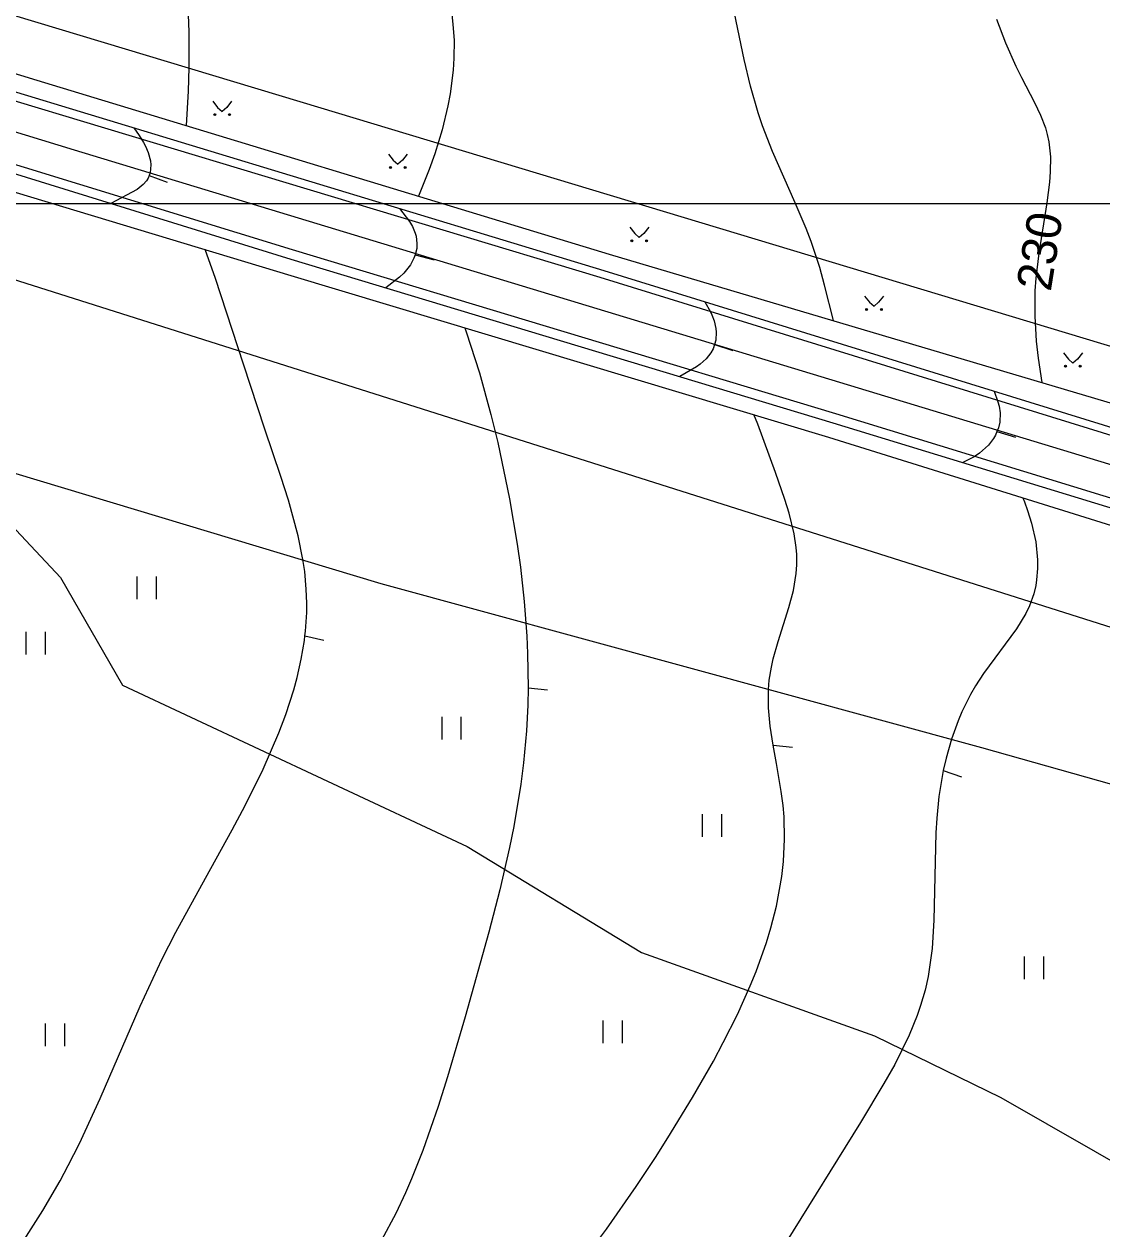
# Model space of a CAD drawing. Extents: x 1000 to 4000, y -5000 to -1000.
# Drawn here: x 1240.9 to 1352, y -4816.6 to -4692.4 of the extents above; entities that cross this region are included whole.
import ezdxf
from ezdxf.enums import TextEntityAlignment as Align

# ---------------------------------------------------------------- set-up
doc = ezdxf.new("R2010")
doc.units = 0
doc.header["$MEASUREMENT"] = 0
for name, color, linetype in [('границы команд_1', 10, 'CONTINUOUS'), ('СЛОЙ_11', 7, 'CONTINUOUS'), ('СЛОЙ_24', 7, 'CONTINUOUS'), ('СЛОЙ_31', 7, 'CONTINUOUS'), ('СЛОЙ_40', 7, 'CONTINUOUS'), ('СЛОЙ_41', 7, 'CONTINUOUS'), ('СЛОЙ_50', 7, 'CONTINUOUS'), ('СЛОЙ_51', 7, 'CONTINUOUS')]:
    doc.layers.add(name, color=color, linetype=linetype)
doc.styles.add('STYLE-CHAR_FAST_FONT', font='CHAR_FAST_FONT.shx')

msp = doc.modelspace()

# ---------------------------------------------------------------- linework, layer by layer
at = {"layer": 'границы команд_1', "color": 251, "lineweight": 0}
msp.add_lwpolyline([(1033.44, -1863.26), (3102.46, -1863.26), (3102.46, -4710.9), (1033.44, -4710.9)], close=True, dxfattribs=at)
at = {"layer": 'СЛОЙ_11', "color": 253, "linetype": 'Continuous', "lineweight": 0}
msp.add_lwpolyline([(1238.22, -4718.17), (1355.85, -4755.48), (1391.48, -4765.84), (1483.14, -4793.65), (1509.75, -4802.02)], dxfattribs=at)
at = {"layer": 'СЛОЙ_24', "color": 253, "linetype": 'Continuous', "lineweight": 0}
for points in [[(1005.78, -4627.72), (1032.22, -4636.24), (1043.96, -4639.79), (1109.44, -4660.33), (1149, -4672.24), (1235.46, -4698.92), (1300.24, -4718.46), (1378.16, -4742.56), (1437.73, -4760.98), (1491.39, -4777.16), (1550.45, -4795.02), (1617.75, -4815.62)], [(1011.79, -4636.45), (1073.52, -4655.5), (1108.56, -4666.28), (1150.81, -4679.1), (1180.74, -4688.41), (1213.22, -4698.64), (1268.53, -4715.62), (1324.53, -4732.5), (1393, -4753.51), (1463.04, -4775.13), (1521.82, -4792.25)], [(1234.38, -4738.53), (1244.63, -4749.42), (1251.04, -4760.53), (1272.17, -4770.42), (1286.55, -4777.16), (1304.54, -4788.07), (1328.55, -4796.67), (1341.6, -4803.02), (1356.07, -4811.32), (1368.64, -4817.38), (1376.95, -4821.39), (1391.49, -4833.09), (1400.53, -4838.35), (1415.35, -4844.96), (1425.85, -4851.23), (1435.67, -4858.5), (1441.85, -4863.08), (1449.46, -4867.17), (1456.17, -4869.77), (1468.76, -4870.3), (1482.01, -4872.24), (1488.38, -4875.73)]]:
    msp.add_lwpolyline(points, dxfattribs=at)
at = {"layer": 'СЛОЙ_31', "color": 253, "linetype": 'Continuous', "lineweight": 0}
for points in [[(1008.15, -4625.96), (1031.07, -4633.61), (1073.95, -4647.02), (1109.79, -4657.74), (1149.91, -4669.85), (1242.21, -4698.15), (1301.22, -4716.08), (1391.89, -4742.98), (1438.15, -4757.19), (1489.19, -4772.74), (1513.55, -4780.52)], [(1006.47, -4627.16), (1031.92, -4635.23), (1053.48, -4641.92), (1074.76, -4648.5), (1109.31, -4659.29), (1149.35, -4671.34), (1238.15, -4698.79), (1300.67, -4717.77), (1378.59, -4741.87), (1436.83, -4759.52), (1518.26, -4784.38), (1594.91, -4807.63), (1615.71, -4813.92)], [(1006.81, -4638.51), (1066.59, -4656.83), (1105.82, -4668.73), (1142.3, -4679.77), (1211.72, -4701.16), (1268.39, -4718.28), (1323.83, -4734.95), (1392.3, -4756.32), (1512.42, -4792.76)], [(1130.87, -4674.21), (1142.86, -4677.79), (1175.41, -4687.67), (1212.79, -4699.4), (1268.38, -4716.59), (1324.25, -4733.47), (1392.72, -4754.41), (1463.14, -4776.02), (1513.48, -4791.01)]]:
    msp.add_lwpolyline(points, dxfattribs=at)
at = {"layer": 'СЛОЙ_40', "color": 253, "linetype": 'Continuous', "lineweight": 0}
for points in [[(1008.15, -4625.96), (1015.55, -4623.45), (1144.69, -4662.74), (1269.3, -4700.36), (1397.31, -4738.97), (1520.78, -4776.16)], [(1234.65, -4737.09), (1277.65, -4750.05), (1339.58, -4766.94), (1393.19, -4782.06), (1426.85, -4790.98), (1448.32, -4795.34), (1445.94, -4800.65), (1444.72, -4805.18), (1445.35, -4813.53), (1447.5, -4818.24), (1450.29, -4821.37), (1454.46, -4823.81), (1461.27, -4826.62), (1466.85, -4827.78), (1476.38, -4831.47), (1490.05, -4836.43), (1498.57, -4839.32)]]:
    msp.add_lwpolyline(points, dxfattribs=at)
at = {"layer": 'СЛОЙ_41', "color": 253, "linetype": 'Continuous', "lineweight": 0}
for p, q in [((1260.33, -4700.31), (1260.84, -4700.96)), ((1260.84, -4700.96), (1261.3, -4701.37)), ((1261.77, -4700.96), (1261.3, -4701.37)), ((1262.28, -4700.31), (1261.77, -4700.96)), ((1278.44, -4705.76), (1278.95, -4706.41)), ((1280.39, -4705.76), (1279.88, -4706.41)), ((1278.95, -4706.41), (1279.41, -4706.82)), ((1279.88, -4706.41), (1279.41, -4706.82)), ((1303.34, -4713.31), (1303.85, -4713.96)), ((1305.29, -4713.31), (1304.78, -4713.96)), ((1303.85, -4713.96), (1304.31, -4714.37)), ((1304.78, -4713.96), (1304.31, -4714.37)), ((1327.54, -4720.4), (1328.05, -4721.05)), ((1328.05, -4721.05), (1328.51, -4721.46)), ((1328.98, -4721.05), (1328.51, -4721.46)), ((1329.49, -4720.4), (1328.98, -4721.05)), ((1348.04, -4726.25), (1348.55, -4726.9)), ((1348.55, -4726.9), (1349.01, -4727.31)), ((1349.48, -4726.9), (1349.01, -4727.31)), ((1349.99, -4726.25), (1349.48, -4726.9)), ((1252.54, -4751.65), (1252.54, -4749.31)), ((1254.49, -4749.31), (1254.49, -4751.65)), ((1241.09, -4757.35), (1241.09, -4755.01)), ((1243.04, -4755.01), (1243.04, -4757.35)), ((1283.97, -4766.12), (1283.97, -4763.78)), ((1285.92, -4763.78), (1285.92, -4766.12)), ((1310.84, -4776.17), (1310.84, -4773.83)), ((1312.79, -4773.83), (1312.79, -4776.17)), ((1344.03, -4790.84), (1344.03, -4788.5)), ((1345.98, -4788.5), (1345.98, -4790.84)), ((1243.1, -4797.75), (1243.1, -4795.41)), ((1245.05, -4795.41), (1245.05, -4797.75)), ((1300.59, -4797.42), (1300.59, -4795.08)), ((1302.54, -4795.08), (1302.54, -4797.42))]:
    msp.add_line(p, q, dxfattribs=at)
for centre in [(1260.55, -4701.7), (1262.07, -4701.7), (1278.65, -4707.15), (1280.17, -4707.15), (1303.55, -4714.7), (1305.07, -4714.7), (1327.75, -4721.79), (1329.27, -4721.79), (1348.25, -4727.64), (1349.77, -4727.64)]:
    msp.add_circle(centre, 0.0976, dxfattribs=at)
for points in [[(1260.46, -4701.74), (1260.45, -4701.68), (1260.46, -4701.67)], [(1260.45, -4701.72), (1260.45, -4701.7), (1260.45, -4701.68)], [(1260.45, -4701.72), (1260.45, -4701.68), (1260.46, -4701.74)], [(1260.47, -4701.76), (1260.46, -4701.67), (1260.47, -4701.65)], [(1260.46, -4701.74), (1260.46, -4701.67), (1260.47, -4701.76)], [(1260.48, -4701.77), (1260.47, -4701.65), (1260.48, -4701.63)], [(1260.47, -4701.76), (1260.47, -4701.65), (1260.48, -4701.77)], [(1260.49, -4701.78), (1260.48, -4701.63), (1260.49, -4701.62)], [(1260.48, -4701.77), (1260.48, -4701.63), (1260.49, -4701.78)], [(1260.51, -4701.79), (1260.49, -4701.62), (1260.51, -4701.61)], [(1260.49, -4701.78), (1260.49, -4701.62), (1260.51, -4701.79)], [(1260.51, -4701.79), (1260.51, -4701.61), (1260.53, -4701.8)], [(1260.53, -4701.8), (1260.51, -4701.61), (1260.53, -4701.61)], [(1260.55, -4701.8), (1260.53, -4701.61), (1260.55, -4701.6)], [(1260.53, -4701.8), (1260.53, -4701.61), (1260.55, -4701.8)], [(1261.98, -4701.74), (1261.97, -4701.68), (1261.98, -4701.67)], [(1261.97, -4701.72), (1261.97, -4701.7), (1261.97, -4701.68)], [(1261.97, -4701.72), (1261.97, -4701.68), (1261.98, -4701.74)], [(1261.99, -4701.76), (1261.98, -4701.67), (1261.99, -4701.65)], [(1261.98, -4701.74), (1261.98, -4701.67), (1261.99, -4701.76)], [(1262, -4701.77), (1261.99, -4701.65), (1262, -4701.63)], [(1261.99, -4701.76), (1261.99, -4701.65), (1262, -4701.77)], [(1262.01, -4701.78), (1262, -4701.63), (1262.01, -4701.62)], [(1262, -4701.77), (1262, -4701.63), (1262.01, -4701.78)], [(1262.03, -4701.79), (1262.01, -4701.62), (1262.03, -4701.61)], [(1262.01, -4701.78), (1262.01, -4701.62), (1262.03, -4701.79)], [(1262.03, -4701.79), (1262.03, -4701.61), (1262.05, -4701.8)], [(1262.05, -4701.8), (1262.03, -4701.61), (1262.05, -4701.61)], [(1262.07, -4701.8), (1262.05, -4701.61), (1262.07, -4701.6)], [(1262.05, -4701.8), (1262.05, -4701.61), (1262.07, -4701.8)], [(1278.56, -4707.19), (1278.55, -4707.13), (1278.56, -4707.11)], [(1278.55, -4707.17), (1278.55, -4707.15), (1278.55, -4707.13)], [(1278.55, -4707.17), (1278.55, -4707.13), (1278.56, -4707.19)], [(1278.57, -4707.2), (1278.56, -4707.11), (1278.57, -4707.09)], [(1278.56, -4707.19), (1278.56, -4707.11), (1278.57, -4707.2)], [(1278.58, -4707.22), (1278.57, -4707.09), (1278.58, -4707.08)], [(1278.57, -4707.2), (1278.57, -4707.09), (1278.58, -4707.22)], [(1278.6, -4707.23), (1278.58, -4707.08), (1278.6, -4707.07)], [(1278.58, -4707.22), (1278.58, -4707.08), (1278.6, -4707.23)], [(1278.61, -4707.24), (1278.6, -4707.07), (1278.61, -4707.06)], [(1278.6, -4707.23), (1278.6, -4707.07), (1278.61, -4707.24)], [(1278.63, -4707.24), (1278.61, -4707.06), (1278.63, -4707.05)], [(1278.61, -4707.24), (1278.61, -4707.06), (1278.63, -4707.24)], [(1278.63, -4707.24), (1278.63, -4707.05), (1278.65, -4707.25)], [(1278.65, -4707.25), (1278.63, -4707.05), (1278.65, -4707.05)], [(1280.08, -4707.19), (1280.07, -4707.13), (1280.08, -4707.11)], [(1280.07, -4707.17), (1280.07, -4707.15), (1280.07, -4707.13)], [(1280.07, -4707.17), (1280.07, -4707.13), (1280.08, -4707.19)], [(1280.09, -4707.2), (1280.08, -4707.11), (1280.09, -4707.09)], [(1280.08, -4707.19), (1280.08, -4707.11), (1280.09, -4707.2)], [(1280.1, -4707.22), (1280.09, -4707.09), (1280.1, -4707.08)], [(1280.09, -4707.2), (1280.09, -4707.09), (1280.1, -4707.22)], [(1280.12, -4707.23), (1280.1, -4707.08), (1280.12, -4707.07)], [(1280.1, -4707.22), (1280.1, -4707.08), (1280.12, -4707.23)], [(1280.13, -4707.24), (1280.12, -4707.07), (1280.13, -4707.06)], [(1280.12, -4707.23), (1280.12, -4707.07), (1280.13, -4707.24)], [(1280.15, -4707.24), (1280.13, -4707.06), (1280.15, -4707.05)], [(1280.13, -4707.24), (1280.13, -4707.06), (1280.15, -4707.24)], [(1280.15, -4707.24), (1280.15, -4707.05), (1280.17, -4707.25)], [(1280.17, -4707.25), (1280.15, -4707.05), (1280.17, -4707.05)], [(1303.46, -4714.74), (1303.45, -4714.68), (1303.46, -4714.66)], [(1303.45, -4714.72), (1303.45, -4714.7), (1303.45, -4714.68)], [(1303.45, -4714.72), (1303.45, -4714.68), (1303.46, -4714.74)], [(1303.47, -4714.76), (1303.46, -4714.66), (1303.47, -4714.65)], [(1303.46, -4714.74), (1303.46, -4714.66), (1303.47, -4714.76)], [(1303.48, -4714.77), (1303.47, -4714.65), (1303.48, -4714.63)], [(1303.47, -4714.76), (1303.47, -4714.65), (1303.48, -4714.77)], [(1303.5, -4714.78), (1303.48, -4714.63), (1303.5, -4714.62)], [(1303.48, -4714.77), (1303.48, -4714.63), (1303.5, -4714.78)], [(1303.51, -4714.79), (1303.5, -4714.62), (1303.51, -4714.61)], [(1303.5, -4714.78), (1303.5, -4714.62), (1303.51, -4714.79)], [(1303.51, -4714.79), (1303.51, -4714.61), (1303.53, -4714.8)], [(1303.53, -4714.8), (1303.51, -4714.61), (1303.53, -4714.61)], [(1303.55, -4714.8), (1303.53, -4714.61), (1303.55, -4714.6)], [(1303.53, -4714.8), (1303.53, -4714.61), (1303.55, -4714.8)], [(1304.98, -4714.74), (1304.97, -4714.68), (1304.98, -4714.66)], [(1304.97, -4714.72), (1304.97, -4714.7), (1304.97, -4714.68)], [(1304.97, -4714.72), (1304.97, -4714.68), (1304.98, -4714.74)], [(1304.99, -4714.76), (1304.98, -4714.66), (1304.99, -4714.65)], [(1304.98, -4714.74), (1304.98, -4714.66), (1304.99, -4714.76)], [(1305, -4714.77), (1304.99, -4714.65), (1305, -4714.63)], [(1304.99, -4714.76), (1304.99, -4714.65), (1305, -4714.77)], [(1305.02, -4714.78), (1305, -4714.63), (1305.02, -4714.62)], [(1305, -4714.77), (1305, -4714.63), (1305.02, -4714.78)], [(1305.03, -4714.79), (1305.02, -4714.62), (1305.03, -4714.61)], [(1305.02, -4714.78), (1305.02, -4714.62), (1305.03, -4714.79)], [(1305.03, -4714.79), (1305.03, -4714.61), (1305.05, -4714.8)], [(1305.05, -4714.8), (1305.03, -4714.61), (1305.05, -4714.61)], [(1305.07, -4714.8), (1305.05, -4714.61), (1305.07, -4714.6)], [(1305.05, -4714.8), (1305.05, -4714.61), (1305.07, -4714.8)], [(1327.67, -4721.85), (1327.66, -4721.75), (1327.67, -4721.74)], [(1327.66, -4721.83), (1327.66, -4721.77), (1327.66, -4721.75)], [(1327.66, -4721.83), (1327.66, -4721.75), (1327.67, -4721.85)], [(1327.66, -4721.81), (1327.66, -4721.79), (1327.66, -4721.77)], [(1327.66, -4721.81), (1327.66, -4721.77), (1327.66, -4721.83)], [(1327.68, -4721.86), (1327.67, -4721.74), (1327.68, -4721.72)], [(1327.67, -4721.85), (1327.67, -4721.74), (1327.68, -4721.86)], [(1327.7, -4721.87), (1327.68, -4721.72), (1327.7, -4721.71)], [(1327.68, -4721.86), (1327.68, -4721.72), (1327.7, -4721.87)], [(1327.72, -4721.88), (1327.7, -4721.71), (1327.72, -4721.7)], [(1327.7, -4721.87), (1327.7, -4721.71), (1327.72, -4721.88)], [(1327.72, -4721.88), (1327.72, -4721.7), (1327.73, -4721.89)], [(1327.73, -4721.89), (1327.72, -4721.7), (1327.73, -4721.7)], [(1327.75, -4721.89), (1327.73, -4721.7), (1327.75, -4721.69)], [(1327.73, -4721.89), (1327.73, -4721.7), (1327.75, -4721.89)], [(1329.19, -4721.85), (1329.18, -4721.75), (1329.19, -4721.74)], [(1329.18, -4721.83), (1329.18, -4721.77), (1329.18, -4721.75)], [(1329.18, -4721.83), (1329.18, -4721.75), (1329.19, -4721.85)], [(1329.18, -4721.81), (1329.18, -4721.79), (1329.18, -4721.77)], [(1329.18, -4721.81), (1329.18, -4721.77), (1329.18, -4721.83)], [(1329.21, -4721.86), (1329.19, -4721.74), (1329.21, -4721.72)], [(1329.19, -4721.85), (1329.19, -4721.74), (1329.21, -4721.86)], [(1329.22, -4721.87), (1329.21, -4721.72), (1329.22, -4721.71)], [(1329.21, -4721.86), (1329.21, -4721.72), (1329.22, -4721.87)], [(1329.24, -4721.88), (1329.22, -4721.71), (1329.24, -4721.7)], [(1329.22, -4721.87), (1329.22, -4721.71), (1329.24, -4721.88)], [(1329.24, -4721.88), (1329.24, -4721.7), (1329.26, -4721.89)], [(1329.26, -4721.89), (1329.24, -4721.7), (1329.26, -4721.7)], [(1329.27, -4721.89), (1329.26, -4721.7), (1329.27, -4721.69)], [(1329.26, -4721.89), (1329.26, -4721.7), (1329.27, -4721.89)], [(1348.17, -4727.69), (1348.16, -4727.6), (1348.17, -4727.58)], [(1348.16, -4727.67), (1348.16, -4727.62), (1348.16, -4727.6)], [(1348.16, -4727.67), (1348.16, -4727.6), (1348.17, -4727.69)], [(1348.16, -4727.66), (1348.16, -4727.64), (1348.16, -4727.62)], [(1348.16, -4727.66), (1348.16, -4727.62), (1348.16, -4727.67)], [(1348.18, -4727.71), (1348.17, -4727.58), (1348.18, -4727.57)], [(1348.17, -4727.69), (1348.17, -4727.58), (1348.18, -4727.71)], [(1348.2, -4727.72), (1348.18, -4727.57), (1348.2, -4727.56)], [(1348.18, -4727.71), (1348.18, -4727.57), (1348.2, -4727.72)], [(1348.22, -4727.73), (1348.2, -4727.56), (1348.22, -4727.55)], [(1348.2, -4727.72), (1348.2, -4727.56), (1348.22, -4727.73)], [(1348.23, -4727.73), (1348.22, -4727.55), (1348.23, -4727.54)], [(1348.22, -4727.73), (1348.22, -4727.55), (1348.23, -4727.73)], [(1348.23, -4727.73), (1348.23, -4727.54), (1348.25, -4727.74)], [(1348.25, -4727.74), (1348.23, -4727.54), (1348.25, -4727.54)], [(1349.69, -4727.69), (1349.68, -4727.6), (1349.69, -4727.58)], [(1349.68, -4727.67), (1349.68, -4727.62), (1349.68, -4727.6)], [(1349.68, -4727.67), (1349.68, -4727.6), (1349.69, -4727.69)], [(1349.68, -4727.66), (1349.68, -4727.64), (1349.68, -4727.62)], [(1349.68, -4727.66), (1349.68, -4727.62), (1349.68, -4727.67)], [(1349.71, -4727.71), (1349.69, -4727.58), (1349.71, -4727.57)], [(1349.69, -4727.69), (1349.69, -4727.58), (1349.71, -4727.71)], [(1349.72, -4727.72), (1349.71, -4727.57), (1349.72, -4727.56)], [(1349.71, -4727.71), (1349.71, -4727.57), (1349.72, -4727.72)], [(1349.74, -4727.73), (1349.72, -4727.56), (1349.74, -4727.55)], [(1349.72, -4727.72), (1349.72, -4727.56), (1349.74, -4727.73)], [(1349.76, -4727.73), (1349.74, -4727.55), (1349.76, -4727.54)], [(1349.74, -4727.73), (1349.74, -4727.55), (1349.76, -4727.73)], [(1349.76, -4727.73), (1349.76, -4727.54), (1349.77, -4727.74)], [(1349.77, -4727.74), (1349.76, -4727.54), (1349.77, -4727.54)]]:
    msp.add_solid(points, dxfattribs=at)
at = {"layer": 'СЛОЙ_41', "color": 253, "linetype": 'Continuous', "lineweight": 0, "extrusion": (0, 0, -1)}
for points in [[(-1260.55, -4701.8), (-1260.55, -4701.6), (-1260.57, -4701.8)], [(-1260.57, -4701.8), (-1260.55, -4701.6), (-1260.57, -4701.61)], [(-1260.57, -4701.8), (-1260.57, -4701.61), (-1260.58, -4701.79)], [(-1260.58, -4701.79), (-1260.57, -4701.61), (-1260.58, -4701.61)], [(-1260.58, -4701.79), (-1260.58, -4701.61), (-1260.6, -4701.78)], [(-1260.6, -4701.78), (-1260.58, -4701.61), (-1260.6, -4701.62)], [(-1260.6, -4701.78), (-1260.6, -4701.62), (-1260.62, -4701.77)], [(-1260.62, -4701.77), (-1260.6, -4701.62), (-1260.62, -4701.63)], [(-1260.62, -4701.77), (-1260.62, -4701.63), (-1260.63, -4701.76)], [(-1260.63, -4701.76), (-1260.62, -4701.63), (-1260.63, -4701.65)], [(-1260.63, -4701.76), (-1260.63, -4701.65), (-1260.64, -4701.74)], [(-1260.64, -4701.74), (-1260.63, -4701.65), (-1260.64, -4701.67)], [(-1260.64, -4701.74), (-1260.64, -4701.67), (-1260.64, -4701.72)], [(-1260.64, -4701.72), (-1260.64, -4701.67), (-1260.64, -4701.68)], [(-1260.64, -4701.72), (-1260.64, -4701.68), (-1260.64, -4701.7)], [(-1262.07, -4701.8), (-1262.07, -4701.6), (-1262.09, -4701.8)], [(-1262.09, -4701.8), (-1262.07, -4701.6), (-1262.09, -4701.61)], [(-1262.09, -4701.8), (-1262.09, -4701.61), (-1262.11, -4701.79)], [(-1262.11, -4701.79), (-1262.09, -4701.61), (-1262.11, -4701.61)], [(-1262.11, -4701.79), (-1262.11, -4701.61), (-1262.12, -4701.78)], [(-1262.12, -4701.78), (-1262.11, -4701.61), (-1262.12, -4701.62)], [(-1262.12, -4701.78), (-1262.12, -4701.62), (-1262.14, -4701.77)], [(-1262.14, -4701.77), (-1262.12, -4701.62), (-1262.14, -4701.63)], [(-1262.14, -4701.77), (-1262.14, -4701.63), (-1262.15, -4701.76)], [(-1262.15, -4701.76), (-1262.14, -4701.63), (-1262.15, -4701.65)], [(-1262.15, -4701.76), (-1262.15, -4701.65), (-1262.16, -4701.74)], [(-1262.16, -4701.74), (-1262.15, -4701.65), (-1262.16, -4701.67)], [(-1262.16, -4701.74), (-1262.16, -4701.67), (-1262.16, -4701.72)], [(-1262.16, -4701.72), (-1262.16, -4701.67), (-1262.16, -4701.68)], [(-1262.16, -4701.72), (-1262.16, -4701.68), (-1262.17, -4701.7)], [(-1278.65, -4707.25), (-1278.65, -4707.05), (-1278.67, -4707.24)], [(-1278.67, -4707.24), (-1278.65, -4707.05), (-1278.67, -4707.05)], [(-1278.67, -4707.24), (-1278.67, -4707.05), (-1278.69, -4707.24)], [(-1278.69, -4707.24), (-1278.67, -4707.05), (-1278.69, -4707.06)], [(-1278.69, -4707.24), (-1278.69, -4707.06), (-1278.7, -4707.23)], [(-1278.7, -4707.23), (-1278.69, -4707.06), (-1278.7, -4707.07)], [(-1278.7, -4707.23), (-1278.7, -4707.07), (-1278.72, -4707.22)], [(-1278.72, -4707.22), (-1278.7, -4707.07), (-1278.72, -4707.08)], [(-1278.72, -4707.22), (-1278.72, -4707.08), (-1278.73, -4707.2)], [(-1278.73, -4707.2), (-1278.72, -4707.08), (-1278.73, -4707.09)], [(-1278.73, -4707.2), (-1278.73, -4707.09), (-1278.74, -4707.19)], [(-1278.74, -4707.19), (-1278.73, -4707.09), (-1278.74, -4707.11)], [(-1278.74, -4707.19), (-1278.74, -4707.11), (-1278.75, -4707.17)], [(-1278.75, -4707.17), (-1278.74, -4707.11), (-1278.75, -4707.13)], [(-1278.75, -4707.17), (-1278.75, -4707.13), (-1278.75, -4707.15)], [(-1280.17, -4707.25), (-1280.17, -4707.05), (-1280.19, -4707.24)], [(-1280.19, -4707.24), (-1280.17, -4707.05), (-1280.19, -4707.05)], [(-1280.19, -4707.24), (-1280.19, -4707.05), (-1280.21, -4707.24)], [(-1280.21, -4707.24), (-1280.19, -4707.05), (-1280.21, -4707.06)], [(-1280.21, -4707.24), (-1280.21, -4707.06), (-1280.22, -4707.23)], [(-1280.22, -4707.23), (-1280.21, -4707.06), (-1280.22, -4707.07)], [(-1280.22, -4707.23), (-1280.22, -4707.07), (-1280.24, -4707.22)], [(-1280.24, -4707.22), (-1280.22, -4707.07), (-1280.24, -4707.08)], [(-1280.24, -4707.22), (-1280.24, -4707.08), (-1280.25, -4707.2)], [(-1280.25, -4707.2), (-1280.24, -4707.08), (-1280.25, -4707.09)], [(-1280.25, -4707.2), (-1280.25, -4707.09), (-1280.26, -4707.19)], [(-1280.26, -4707.19), (-1280.25, -4707.09), (-1280.26, -4707.11)], [(-1280.26, -4707.19), (-1280.26, -4707.11), (-1280.27, -4707.17)], [(-1280.27, -4707.17), (-1280.26, -4707.11), (-1280.27, -4707.13)], [(-1280.27, -4707.17), (-1280.27, -4707.13), (-1280.27, -4707.15)], [(-1303.55, -4714.8), (-1303.55, -4714.6), (-1303.57, -4714.8)], [(-1303.57, -4714.8), (-1303.55, -4714.6), (-1303.57, -4714.61)], [(-1303.57, -4714.8), (-1303.57, -4714.61), (-1303.59, -4714.79)], [(-1303.59, -4714.79), (-1303.57, -4714.61), (-1303.59, -4714.61)], [(-1303.59, -4714.79), (-1303.59, -4714.61), (-1303.6, -4714.78)], [(-1303.6, -4714.78), (-1303.59, -4714.61), (-1303.6, -4714.62)], [(-1303.6, -4714.78), (-1303.6, -4714.62), (-1303.62, -4714.77)], [(-1303.62, -4714.77), (-1303.6, -4714.62), (-1303.62, -4714.63)], [(-1303.62, -4714.77), (-1303.62, -4714.63), (-1303.63, -4714.76)], [(-1303.63, -4714.76), (-1303.62, -4714.63), (-1303.63, -4714.65)], [(-1303.63, -4714.76), (-1303.63, -4714.65), (-1303.64, -4714.74)], [(-1303.64, -4714.74), (-1303.63, -4714.65), (-1303.64, -4714.66)], [(-1303.64, -4714.74), (-1303.64, -4714.66), (-1303.65, -4714.72)], [(-1303.65, -4714.72), (-1303.64, -4714.66), (-1303.65, -4714.68)], [(-1303.65, -4714.72), (-1303.65, -4714.68), (-1303.65, -4714.7)], [(-1305.07, -4714.8), (-1305.07, -4714.6), (-1305.09, -4714.8)], [(-1305.09, -4714.8), (-1305.07, -4714.6), (-1305.09, -4714.61)], [(-1305.09, -4714.8), (-1305.09, -4714.61), (-1305.11, -4714.79)], [(-1305.11, -4714.79), (-1305.09, -4714.61), (-1305.11, -4714.61)], [(-1305.11, -4714.79), (-1305.11, -4714.61), (-1305.12, -4714.78)], [(-1305.12, -4714.78), (-1305.11, -4714.61), (-1305.12, -4714.62)], [(-1305.12, -4714.78), (-1305.12, -4714.62), (-1305.14, -4714.77)], [(-1305.14, -4714.77), (-1305.12, -4714.62), (-1305.14, -4714.63)], [(-1305.14, -4714.77), (-1305.14, -4714.63), (-1305.15, -4714.76)], [(-1305.15, -4714.76), (-1305.14, -4714.63), (-1305.15, -4714.65)], [(-1305.15, -4714.76), (-1305.15, -4714.65), (-1305.16, -4714.74)], [(-1305.16, -4714.74), (-1305.15, -4714.65), (-1305.16, -4714.66)], [(-1305.16, -4714.74), (-1305.16, -4714.66), (-1305.17, -4714.72)], [(-1305.17, -4714.72), (-1305.16, -4714.66), (-1305.17, -4714.68)], [(-1305.17, -4714.72), (-1305.17, -4714.68), (-1305.17, -4714.7)], [(-1327.75, -4721.89), (-1327.75, -4721.69), (-1327.77, -4721.89)], [(-1327.77, -4721.89), (-1327.75, -4721.69), (-1327.77, -4721.7)], [(-1327.77, -4721.89), (-1327.77, -4721.7), (-1327.79, -4721.88)], [(-1327.79, -4721.88), (-1327.77, -4721.7), (-1327.79, -4721.7)], [(-1327.79, -4721.88), (-1327.79, -4721.7), (-1327.81, -4721.87)], [(-1327.81, -4721.87), (-1327.79, -4721.7), (-1327.81, -4721.71)], [(-1327.81, -4721.87), (-1327.81, -4721.71), (-1327.82, -4721.86)], [(-1327.82, -4721.86), (-1327.81, -4721.71), (-1327.82, -4721.72)], [(-1327.82, -4721.86), (-1327.82, -4721.72), (-1327.83, -4721.85)], [(-1327.83, -4721.85), (-1327.82, -4721.72), (-1327.83, -4721.74)], [(-1327.83, -4721.85), (-1327.83, -4721.74), (-1327.84, -4721.83)], [(-1327.84, -4721.83), (-1327.83, -4721.74), (-1327.84, -4721.75)], [(-1327.84, -4721.83), (-1327.84, -4721.75), (-1327.85, -4721.81)], [(-1327.85, -4721.81), (-1327.84, -4721.75), (-1327.85, -4721.77)], [(-1327.85, -4721.81), (-1327.85, -4721.77), (-1327.85, -4721.79)], [(-1329.27, -4721.89), (-1329.27, -4721.69), (-1329.29, -4721.89)], [(-1329.29, -4721.89), (-1329.27, -4721.69), (-1329.29, -4721.7)], [(-1329.29, -4721.89), (-1329.29, -4721.7), (-1329.31, -4721.88)], [(-1329.31, -4721.88), (-1329.29, -4721.7), (-1329.31, -4721.7)], [(-1329.31, -4721.88), (-1329.31, -4721.7), (-1329.33, -4721.87)], [(-1329.33, -4721.87), (-1329.31, -4721.7), (-1329.33, -4721.71)], [(-1329.33, -4721.87), (-1329.33, -4721.71), (-1329.34, -4721.86)], [(-1329.34, -4721.86), (-1329.33, -4721.71), (-1329.34, -4721.72)], [(-1329.34, -4721.86), (-1329.34, -4721.72), (-1329.36, -4721.85)], [(-1329.36, -4721.85), (-1329.34, -4721.72), (-1329.36, -4721.74)], [(-1329.36, -4721.85), (-1329.36, -4721.74), (-1329.36, -4721.83)], [(-1329.36, -4721.83), (-1329.36, -4721.74), (-1329.36, -4721.75)], [(-1329.36, -4721.83), (-1329.36, -4721.75), (-1329.37, -4721.81)], [(-1329.37, -4721.81), (-1329.36, -4721.75), (-1329.37, -4721.77)], [(-1329.37, -4721.81), (-1329.37, -4721.77), (-1329.37, -4721.79)], [(-1348.25, -4727.74), (-1348.25, -4727.54), (-1348.27, -4727.73)], [(-1348.27, -4727.73), (-1348.25, -4727.54), (-1348.27, -4727.54)], [(-1348.27, -4727.73), (-1348.27, -4727.54), (-1348.29, -4727.73)], [(-1348.29, -4727.73), (-1348.27, -4727.54), (-1348.29, -4727.55)], [(-1348.29, -4727.73), (-1348.29, -4727.55), (-1348.31, -4727.72)], [(-1348.31, -4727.72), (-1348.29, -4727.55), (-1348.31, -4727.56)], [(-1348.31, -4727.72), (-1348.31, -4727.56), (-1348.32, -4727.71)], [(-1348.32, -4727.71), (-1348.31, -4727.56), (-1348.32, -4727.57)], [(-1348.32, -4727.71), (-1348.32, -4727.57), (-1348.33, -4727.69)], [(-1348.33, -4727.69), (-1348.32, -4727.57), (-1348.33, -4727.58)], [(-1348.33, -4727.69), (-1348.33, -4727.58), (-1348.34, -4727.67)], [(-1348.34, -4727.67), (-1348.33, -4727.58), (-1348.34, -4727.6)], [(-1348.34, -4727.67), (-1348.34, -4727.6), (-1348.35, -4727.66)], [(-1348.35, -4727.66), (-1348.34, -4727.6), (-1348.35, -4727.62)], [(-1348.35, -4727.66), (-1348.35, -4727.62), (-1348.35, -4727.64)], [(-1349.77, -4727.74), (-1349.77, -4727.54), (-1349.79, -4727.73)], [(-1349.79, -4727.73), (-1349.77, -4727.54), (-1349.79, -4727.54)], [(-1349.79, -4727.73), (-1349.79, -4727.54), (-1349.81, -4727.73)], [(-1349.81, -4727.73), (-1349.79, -4727.54), (-1349.81, -4727.55)], [(-1349.81, -4727.73), (-1349.81, -4727.55), (-1349.83, -4727.72)], [(-1349.83, -4727.72), (-1349.81, -4727.55), (-1349.83, -4727.56)], [(-1349.83, -4727.72), (-1349.83, -4727.56), (-1349.84, -4727.71)], [(-1349.84, -4727.71), (-1349.83, -4727.56), (-1349.84, -4727.57)], [(-1349.84, -4727.71), (-1349.84, -4727.57), (-1349.86, -4727.69)], [(-1349.86, -4727.69), (-1349.84, -4727.57), (-1349.86, -4727.58)], [(-1349.86, -4727.69), (-1349.86, -4727.58), (-1349.86, -4727.67)], [(-1349.86, -4727.67), (-1349.86, -4727.58), (-1349.86, -4727.6)], [(-1349.86, -4727.67), (-1349.86, -4727.6), (-1349.87, -4727.66)], [(-1349.87, -4727.66), (-1349.86, -4727.6), (-1349.87, -4727.62)], [(-1349.87, -4727.66), (-1349.87, -4727.62), (-1349.87, -4727.64)]]:
    msp.add_solid(points, dxfattribs=at)
at = {"layer": 'СЛОЙ_50', "color": 253, "linetype": 'Continuous', "lineweight": 0}
for p, q in [((1281.21, -4716.17), (1283.15, -4716.67)), ((1312.06, -4725.39), (1313.96, -4726)), ((1292.85, -4760.81), (1294.84, -4760.99)), ((1335.64, -4769.33), (1337.54, -4769.98))]:
    msp.add_line(p, q, dxfattribs=at)
for points in [[(1257.62, -4702.83), (1257.83, -4699.29), (1257.9, -4696.85), (1257.9, -4693.21), (1257.78, -4689.57)], [(1284.98, -4691.34), (1285.1, -4692.42), (1285.21, -4694.03), (1285.2, -4695.88), (1285.12, -4697.11), (1284.81, -4699.57), (1284.58, -4700.8), (1283.99, -4703.26), (1283.23, -4705.73), (1282.65, -4707.37), (1281.56, -4710.11)], [(1324.32, -4722.93), (1323.42, -4719.27), (1322.91, -4717.46), (1322.02, -4714.78), (1321.51, -4713.44), (1320.39, -4710.79), (1318.06, -4705.51), (1317.02, -4702.84), (1316.57, -4701.5), (1315.78, -4698.78), (1315.11, -4696.02), (1313.95, -4690.43)], [(1341.15, -4691.87), (1342.08, -4694.3), (1343.13, -4696.69), (1343.72, -4697.87), (1345.07, -4700.44), (1345.69, -4701.74), (1346.19, -4703.07), (1346.38, -4703.74), (1346.54, -4704.5), (1346.69, -4706.04)], [(1252.19, -4703.06), (1252.75, -4703.85), (1253.21, -4704.59), (1253.4, -4704.94), (1253.69, -4705.62), (1253.92, -4706.47), (1253.96, -4706.86), (1253.88, -4707.69), (1253.77, -4707.98), (1253.66, -4708.26), (1253.49, -4708.53), (1253.17, -4708.91), (1252.54, -4709.41), (1249.84, -4710.86)], [(1346.69, -4706.04), (1346.67, -4707.61), (1346.59, -4708.67), (1346.32, -4710.79), (1345.49, -4715.99), (1345.18, -4718.57), (1345.1, -4719.87), (1345.08, -4722.46), (1345.23, -4725.07), (1345.42, -4726.82), (1345.82, -4729.31)], [(1253.77, -4707.98), (1255.65, -4708.65)], [(1279.58, -4711.37), (1280.63, -4712.72), (1280.92, -4713.23), (1281.2, -4713.91), (1281.29, -4714.24), (1281.39, -4714.98), (1281.36, -4715.5), (1281.21, -4716.17), (1281.08, -4716.51), (1280.72, -4717.17), (1280.03, -4718.04), (1279.59, -4718.46), (1278.19, -4719.56)], [(1240.89, -4817.71), (1242.81, -4814.69), (1244.59, -4811.61), (1245.43, -4810.05), (1246.58, -4807.77), (1248.72, -4803.13), (1252.84, -4793.62), (1255.09, -4788.81), (1256.53, -4786), (1259.6, -4780.4), (1262.34, -4775.42), (1263.67, -4772.93), (1265.53, -4769.18), (1267.16, -4765.42), (1267.87, -4763.54), (1268.69, -4761.01), (1269.03, -4759.74), (1269.46, -4757.84), (1269.78, -4755.92), (1269.83, -4755.44), (1269.89, -4754.96), (1270.02, -4753.04), (1270.03, -4752.07), (1269.98, -4750.62), (1269.81, -4748.8), (1269.63, -4747.58), (1269.14, -4745.14), (1268.14, -4741.46), (1267.36, -4739.02), (1265.71, -4734.13), (1263.52, -4727.43), (1260.63, -4718.6), (1259.56, -4715.62)], [(1311.07, -4720.99), (1311.64, -4722.02), (1311.79, -4722.33), (1312.02, -4722.95), (1312.21, -4723.74), (1312.25, -4724.12), (1312.2, -4724.94), (1311.91, -4725.84), (1311.67, -4726.27), (1311.19, -4726.87), (1310.57, -4727.44), (1310.21, -4727.71), (1308.48, -4728.71)], [(1286.32, -4723.68), (1286.46, -4724.08), (1287.82, -4728.33), (1289.02, -4732.62), (1289.72, -4735.49), (1290.94, -4741.3), (1291.73, -4745.99), (1292.06, -4748.36), (1292.45, -4751.91), (1292.72, -4755.48), (1292.8, -4757.26), (1292.85, -4760.81), (1292.81, -4762.58), (1292.68, -4765.23), (1292.38, -4768.54), (1292.1, -4770.73), (1291.37, -4775.1), (1290.93, -4777.27), (1289.94, -4781.62), (1288.81, -4785.97), (1286.35, -4794.71), (1284.54, -4800.89), (1283.58, -4803.96), (1282, -4808.49), (1280.83, -4811.43), (1280.2, -4812.87), (1279.2, -4814.99), (1277.73, -4817.73)], [(1340.91, -4730.22), (1341.29, -4731.31), (1341.4, -4731.77), (1341.5, -4732.44), (1341.47, -4733.4), (1341.34, -4733.99), (1341.19, -4734.36), (1341.05, -4734.73), (1340.84, -4735.09), (1340.32, -4735.77), (1339.39, -4736.6), (1338.82, -4736.99), (1337.68, -4737.58)], [(1312.97, -4797.36), (1314.43, -4794.46), (1315.75, -4791.52), (1316.35, -4790.04), (1317.41, -4787.06), (1317.87, -4785.55), (1318.45, -4783.29), (1319, -4780.24), (1319.17, -4778.71), (1319.29, -4776.41), (1319.24, -4774.09), (1319.14, -4772.93), (1318.95, -4771.49), (1318.45, -4768.61), (1318.13, -4766.69), (1317.81, -4764.76), (1317.63, -4762.85), (1317.63, -4760.95), (1317.71, -4760), (1317.93, -4758.67), (1318.13, -4757.79), (1318.63, -4756.02), (1319.74, -4752.51), (1320.2, -4750.76), (1320.5, -4749), (1320.56, -4748.11), (1320.55, -4747.05), (1320.5, -4746.34), (1320.29, -4744.93), (1319.77, -4742.8), (1319.33, -4741.39), (1318.35, -4738.6), (1316.52, -4733.6), (1316.12, -4732.63)], [(1341.19, -4734.36), (1343.11, -4734.94)], [(1343.86, -4741.2), (1344.03, -4741.61), (1344.35, -4742.5), (1344.76, -4743.81), (1345.18, -4745.73), (1345.37, -4747.59), (1345.38, -4748.49), (1345.28, -4749.67), (1345.18, -4750.25), (1344.98, -4751.1), (1344.55, -4752.33), (1344.16, -4753.14), (1343.21, -4754.7), (1339.79, -4759.31), (1338.97, -4760.59), (1338.47, -4761.47), (1337.58, -4763.28), (1337.18, -4764.21), (1336.5, -4766.09), (1335.94, -4768.03), (1335.64, -4769.33), (1335.2, -4771.99), (1334.98, -4774.23), (1334.89, -4775.73), (1334.8, -4778.74), (1334.69, -4784.73), (1334.49, -4787.67), (1334.08, -4790.55), (1333.77, -4791.96), (1333.32, -4793.53), (1332.97, -4794.56), (1332.14, -4796.6), (1330.65, -4799.61), (1329.53, -4801.6), (1327.12, -4805.59), (1319.37, -4818.04)], [(1269.83, -4755.44), (1271.79, -4755.88)], [(1318.13, -4766.69), (1320.12, -4766.91)], [(1248.13, -4863.12), (1250.11, -4862.04), (1254.03, -4859.78), (1256.58, -4858.22), (1261.58, -4854.98), (1266.42, -4851.56), (1269.56, -4849.19), (1271.62, -4847.57), (1275.65, -4844.22), (1280.04, -4840.3), (1282.88, -4837.59), (1284.74, -4835.75), (1288.37, -4831.96), (1291.01, -4829.04), (1292.74, -4827.05), (1296.1, -4822.97), (1297.74, -4820.88), (1300.93, -4816.61), (1304, -4812.21), (1305.98, -4809.21), (1307.27, -4807.18), (1309.79, -4803.04), (1311.95, -4799.27), (1312.97, -4797.36)]]:
    msp.add_lwpolyline(points, dxfattribs=at)
at = {"layer": 'СЛОЙ_51', "color": 253, "linetype": 'Continuous', "lineweight": 0}
msp.add_lwpolyline([(1000, -4630), (1246.05, -4705.33), (1605.59, -4814.47), (1716.59, -4848.84), (1805.37, -4875.14), (1823.12, -4881.97), (1854.87, -4897.34), (1904.72, -4921.94), (1922.38, -4925.35), (2000, -4915.05)], dxfattribs=at)

# ---------------------------------------------------------------- texts
at = {"layer": 'СЛОЙ_50', "color": 253, "linetype": 'Continuous', "lineweight": 0, "style": 'STYLE-CHAR_FAST_FONT'}
msp.add_text('230', height=3.6, rotation=80.9174, dxfattribs=at).set_placement((1345.58, -4715.77), align=Align.MIDDLE_CENTER)

doc.saveas('drawing.dxf')
